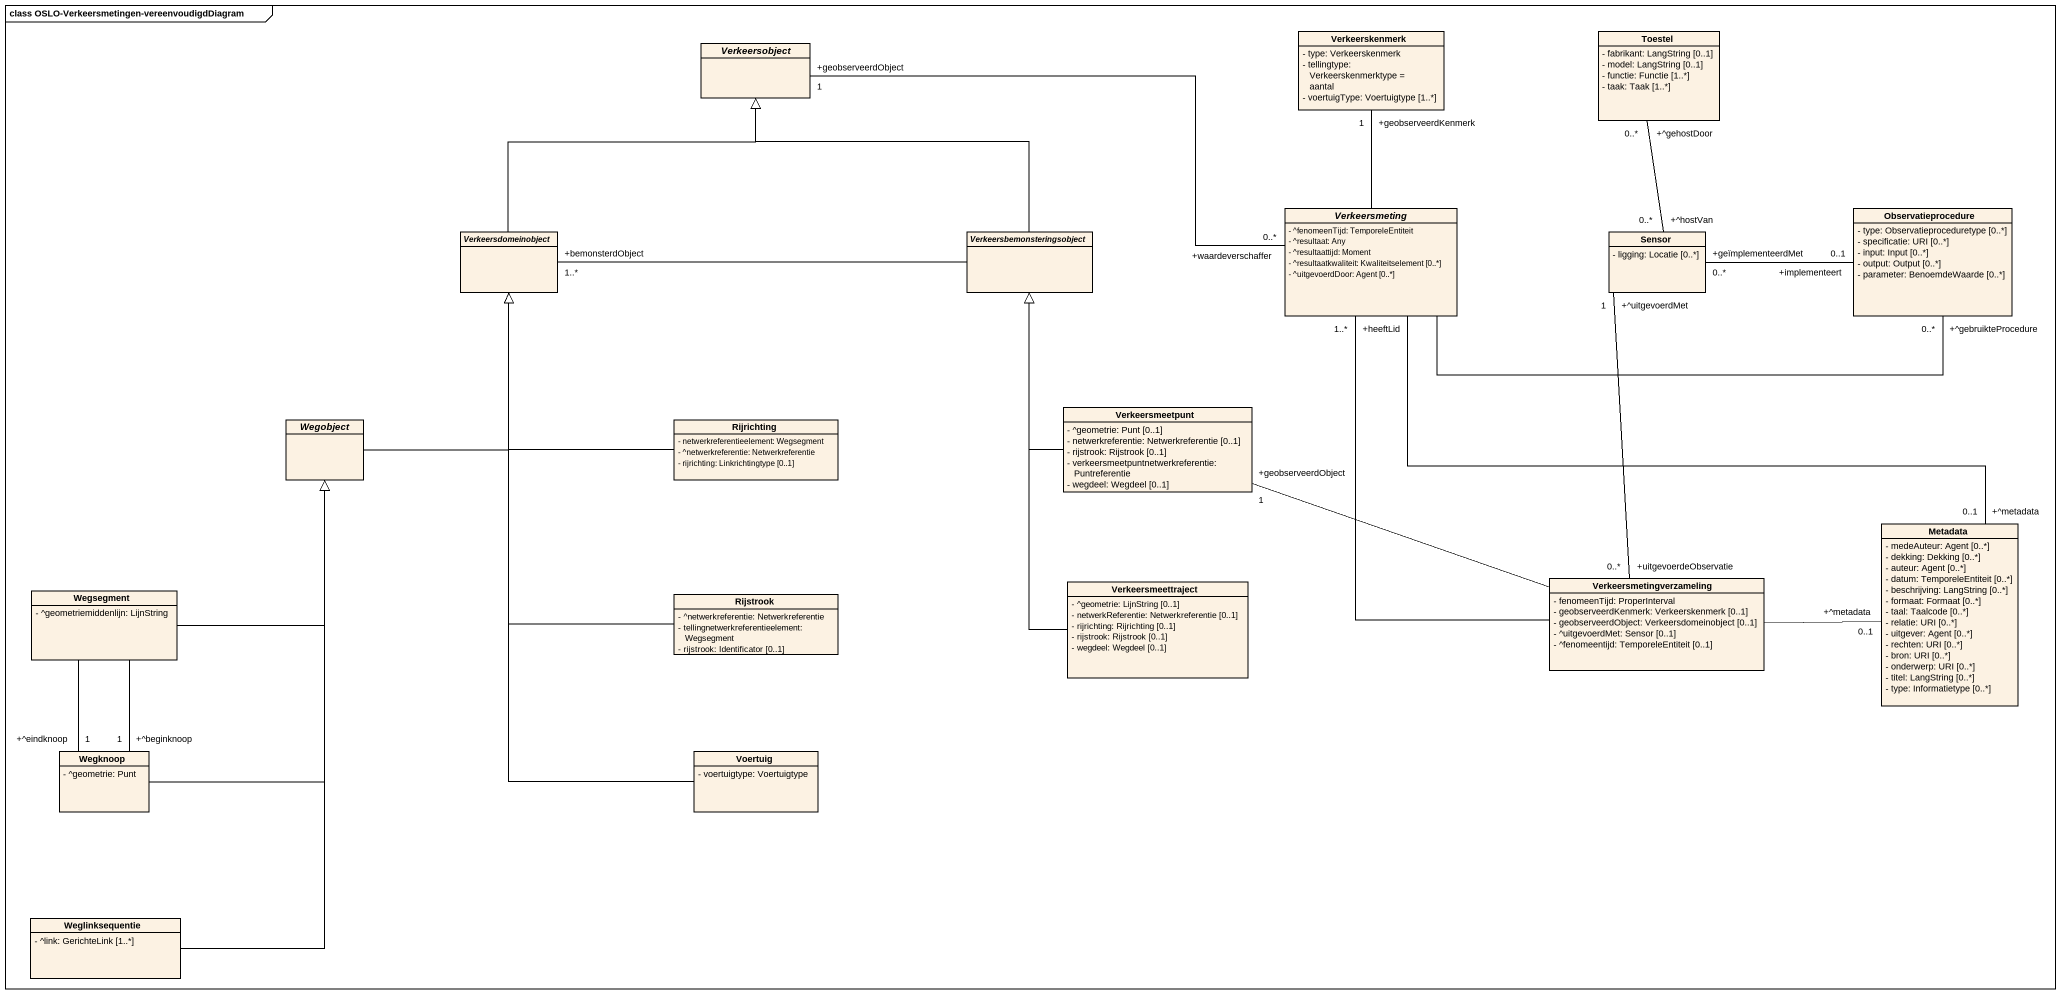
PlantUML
@startuml
mainframe class OSLO-Verkeersmetingen-vereenvoudigdDiagram
hide circle
hide empty members
skinparam classAttributeIconSize 0
class Verkeerskenmerk {
  - type: Verkeerskenmerk
  - tellingtype: Verkeerskenmerktype = aantal
  - voertuigType: Voertuigtype [1..*]
}
class Toestel {
  - fabrikant: LangString [0..1]
  - model: LangString [0..1]
  - functie: Functie [1..*]
  - taak: Taak [1..*]
}
abstract class Verkeersobject
abstract class Verkeersdomeinobject
abstract class Verkeersbemonsteringsobject
abstract class Verkeersmeting {
  - ^fenomeenTijd: TemporeleEntiteit
  - ^resultaat: Any
  - ^resultaattijd: Moment
  - ^resultaatkwaliteit: Kwaliteitselement [0..*]
  - ^uitgevoerdDoor: Agent [0..*]
}
class Sensor {
  - ligging: Locatie [0..*]
}
class Observatieprocedure {
  - type: Observatieproceduretype [0..*]
  - specificatie: URI [0..*]
  - input: Input [0..*]
  - output: Output [0..*]
  - parameter: BenoemdeWaarde [0..*]
}
abstract class Wegobject
class Rijrichting {
  - netwerkreferentieelement: Wegsegment
  - ^netwerkreferentie: Netwerkreferentie
  - rijrichting: Linkrichtingtype [0..1]
}
class Verkeersmeetpunt {
  - ^geometrie: Punt [0..1]
  - netwerkreferentie: Netwerkreferentie [0..1]
  - rijstrook: Rijstrook [0..1]
  - verkeersmeetpuntnetwerkreferentie: Puntreferentie
  - wegdeel: Wegdeel [0..1]
}
class Metadata {
  - medeAuteur: Agent [0..*]
  - dekking: Dekking [0..*]
  - auteur: Agent [0..*]
  - datum: TemporeleEntiteit [0..*]
  - beschrijving: LangString [0..*]
  - formaat: Formaat [0..*]
  - taal: Taalcode [0..*]
  - relatie: URI [0..*]
  - uitgever: Agent [0..*]
  - rechten: URI [0..*]
  - bron: URI [0..*]
  - onderwerp: URI [0..*]
  - titel: LangString [0..*]
  - type: Informatietype [0..*]
}
class Verkeersmeettraject {
  - ^geometrie: LijnString [0..1]
  - netwerkReferentie: Netwerkreferentie [0..1]
  - rijrichting: Rijrichting [0..1]
  - rijstrook: Rijstrook [0..1]
  - wegdeel: Wegdeel [0..1]
}
class Verkeersmetingverzameling {
  - fenomeenTijd: ProperInterval
  - geobserveerdKenmerk: Verkeerskenmerk [0..1]
  - geobserveerdObject: Verkeersdomeinobject [0..1]
  - ^uitgevoerdMet: Sensor [0..1]
  - ^fenomeentijd: TemporeleEntiteit [0..1]
}
class Wegsegment {
  - ^geometriemiddenlijn: LijnString
}
class Rijstrook {
  - ^netwerkreferentie: Netwerkreferentie
  - tellingnetwerkreferentieelement: Wegsegment
  - rijstrook: Identificator [0..1]
}
class Wegknoop {
  - ^geometrie: Punt
}
class Voertuig {
  - voertuigtype: Voertuigtype
}
class Weglinksequentie {
  - ^link: GerichteLink [1..*]
}
Toestel "+^gehostDoor\n0..*" -- "+^hostVan\n0..*" Sensor
Verkeersdomeinobject -up-|> Verkeersobject
Verkeersbemonsteringsobject -up-|> Verkeersobject
Verkeersbemonsteringsobject -left- "+bemonsterdObject\n1..*" Verkeersdomeinobject
Verkeersmeting -up- "+geobserveerdKenmerk\n1" Verkeerskenmerk
Verkeersmeting "+waardeverschaffer\n0..*" -left- "+geobserveerdObject\n1" Verkeersobject
Verkeersmeting -- "+^metadata\n0..1" Metadata
Sensor "+geïmplementeerdMet\n0..*" -right- "+implementeert\n0..1" Observatieprocedure
Observatieprocedure "+^gebruikteProcedure\n0..*" -left- Verkeersmeting
Wegobject -up-|> Verkeersdomeinobject
Rijrichting -up-|> Verkeersdomeinobject
Verkeersmeetpunt -up-|> Verkeersbemonsteringsobject
Verkeersmeettraject -up-|> Verkeersbemonsteringsobject
Verkeersmetingverzameling -up- "+heeftLid\n1..*" Verkeersmeting
Verkeersmetingverzameling "+uitgevoerdeObservatie\n0..*" -up- "+^uitgevoerdMet\n1" Sensor
Verkeersmetingverzameling -left- "+geobserveerdObject\n1" Verkeersmeetpunt
Verkeersmetingverzameling -right- "+^metadata\n0..1" Metadata
Wegsegment -up-|> Wegobject
Wegsegment -- "+^eindknoop\n1" Wegknoop
Wegsegment -- "+^beginknoop\n1" Wegknoop
Rijstrook -up-|> Verkeersdomeinobject
Wegknoop -up-|> Wegobject
Voertuig -up-|> Verkeersdomeinobject
Weglinksequentie -up-|> Wegobject
@enduml
